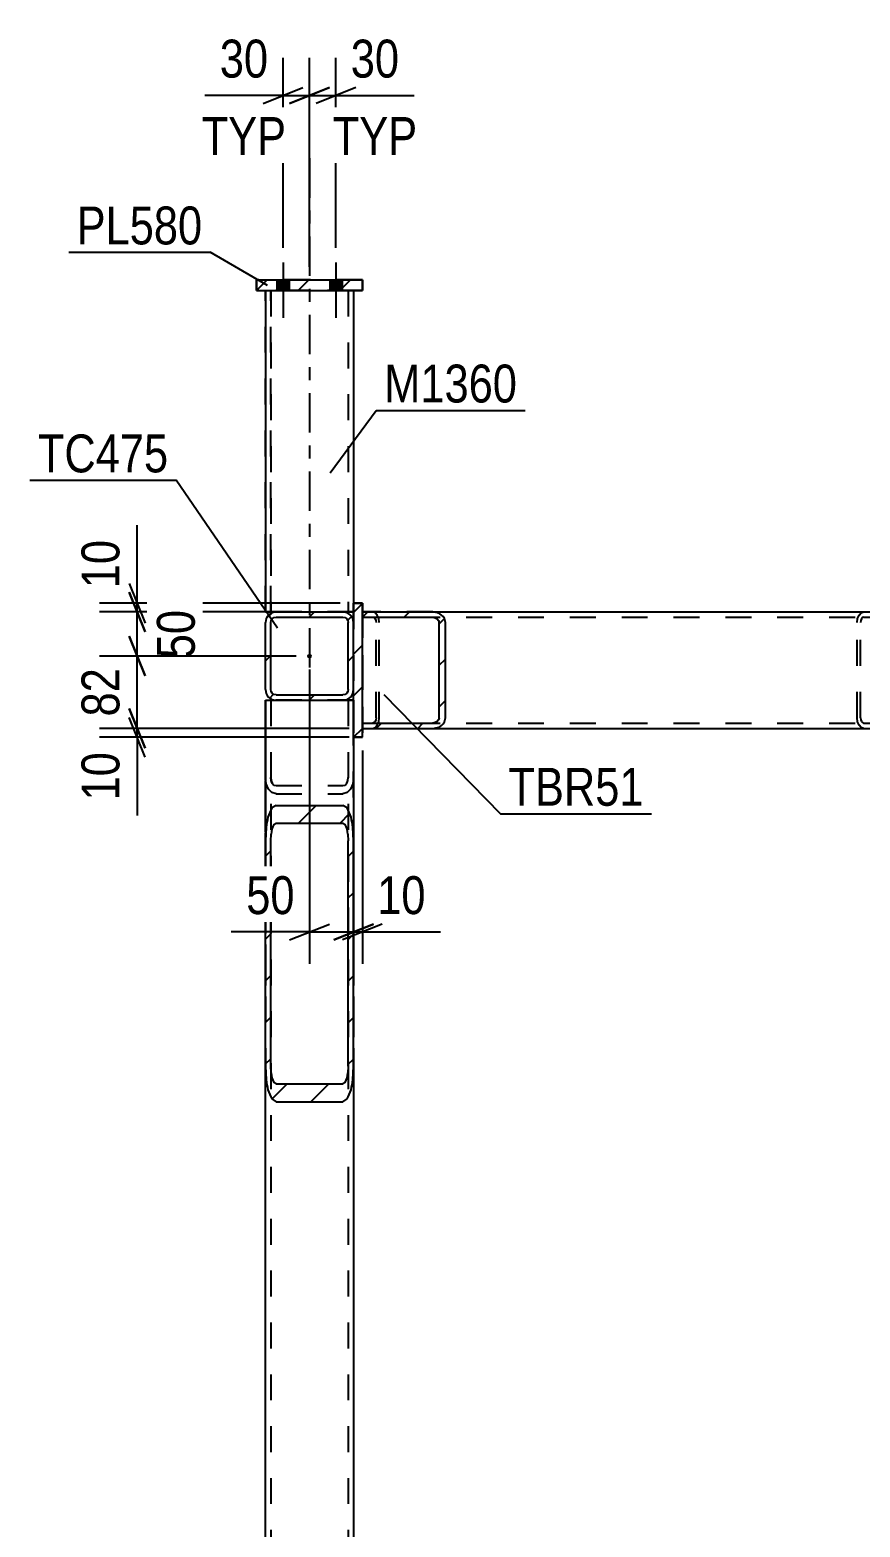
# Model space of a CAD drawing. Header units: millimetres. Extents: x -858 to 331, y -869 to -28.
# Drawn here: x 90.8 to 153.5, y -282.3 to -169.2 of the extents above; entities that cross this region are included whole.
import ezdxf

# ---------------------------------------------------------------- set-up
doc = ezdxf.new("R2010")
doc.units = ezdxf.units.MM
doc.linetypes.add('DXK_LINE_DOT2', pattern=[3.9198, 1.9599, -1.9599])
doc.linetypes.add('DXK_LINE_DOT3', pattern=[5.9187, 2.979, -0.9799, 0.9799, -0.9799])
doc.styles.add('Arial Narrow', font='ARIALN.TTF', dxfattribs={"height": 0.2})

# ---------------------------------------------------------------- blocks, each defined once
blk = doc.blocks.new('Part-570393797-1473 - 1375')
at = {"linetype": 'Continuous'}
h = blk.add_hatch(dxfattribs=at)
h.set_pattern_fill('', scale=0.7, style=0, pattern_type=0)
h.set_pattern_definition([(45, (115.9297, -213.5646), (-1.57154, 1.57154), [])])
h.paths.add_polyline_path([(115.93, -213.16), (115.93, -213.56), (121.25, -213.56), (121.43, -213.6), (121.59, -213.68), (121.69, -213.81), (121.73, -213.96), (121.73, -221.16), (121.69, -221.32), (121.59, -221.45), (121.43, -221.53), (121.25, -221.56), (115.93, -221.56), (115.93, -221.96), (121.25, -221.96), (121.61, -221.9), (121.92, -221.73), (122.13, -221.47), (122.2, -221.16), (122.2, -213.96), (122.13, -213.66), (121.92, -213.4), (121.61, -213.23), (121.25, -213.16)])
at = {"color": 7, "linetype": 'DXK_LINE_DOT2'}
for p, q in [((115.93, -213.16), (115.93, -221.96)), ((121.25, -213.16), (115.93, -213.16)), ((115.93, -213.56), (121.25, -213.56)), ((115.93, -221.56), (121.25, -221.56)), ((115.93, -221.96), (121.25, -221.96))]:
    blk.add_line(p, q, dxfattribs=at)
at = {"color": 2, "linetype": 'Continuous'}
for p, q in [((115.93, -213.16), (121.25, -213.16)), ((115.93, -213.16), (115.93, -213.56)), ((115.93, -213.56), (121.25, -213.56)), ((121.61, -213.23), (121.25, -213.16)), ((121.25, -213.56), (121.43, -213.6)), ((121.43, -213.6), (121.59, -213.68)), ((121.59, -213.68), (121.69, -213.81)), ((121.69, -213.81), (121.73, -213.96)), ((122.2, -213.96), (122.13, -213.66)), ((121.73, -221.16), (121.73, -213.96)), ((122.2, -221.16), (122.2, -213.96)), ((115.93, -221.96), (115.93, -221.56)), ((115.93, -221.56), (121.25, -221.56)), ((121.43, -221.53), (121.25, -221.56)), ((121.59, -221.45), (121.43, -221.53)), ((121.69, -221.32), (121.59, -221.45)), ((121.73, -221.16), (121.69, -221.32)), ((122.13, -221.47), (122.2, -221.16)), ((115.93, -221.96), (121.25, -221.96)), ((121.25, -221.96), (121.61, -221.9))]:
    blk.add_line(p, q, dxfattribs=at)
for centre, start, end in [((121.34, -214.08), 27.9464, 72.2989), ((121.34, -221.05), 287.7011, 332.0536)]:
    blk.add_arc(centre, 0.895, start, end, dxfattribs=at)
blk = doc.blocks.new('Part-570393797-1580 - 1375')
at = {"color": 7, "linetype": 'DXK_LINE_DOT2'}
for p, q in [((108.6, -421.86), (108.6, -219.83)), ((108.6, -219.83), (115.26, -219.83)), ((109, -219.83), (109, -421.86)), ((114.86, -219.83), (114.86, -421.86)), ((115.26, -219.83), (115.26, -421.86)), ((108.66, -226.15), (108.6, -225.67)), ((108.83, -226.55), (108.66, -226.15)), ((109, -225.67), (109.03, -225.91)), ((109.03, -225.91), (109.11, -226.11)), ((109.11, -226.11), (109.24, -226.25)), ((109.24, -226.25), (109.4, -226.29)), ((109.4, -226.29), (114.46, -226.29)), ((114.46, -226.29), (114.62, -226.25)), ((114.62, -226.25), (114.75, -226.11)), ((114.75, -226.11), (114.83, -225.91)), ((114.83, -225.91), (114.86, -225.67)), ((115.2, -226.15), (115.03, -226.55)), ((115.26, -225.67), (115.2, -226.15)), ((109.09, -226.82), (108.83, -226.55)), ((109.4, -226.91), (109.09, -226.82)), ((109.4, -226.91), (114.46, -226.91)), ((114.77, -226.82), (114.46, -226.91)), ((115.03, -226.55), (114.77, -226.82))]:
    blk.add_line(p, q, dxfattribs=at)
blk = doc.blocks.new('Part-570393797-1692 - 1375')
at = {"color": 7, "linetype": 'DXK_LINE_DOT3'}
blk.add_line((111.93, -178.87), (111.93, -223.16), dxfattribs=at)
at = {"color": 2, "linetype": 'Continuous'}
for p, q in [((108.6, -188.87), (108.6, -213.16)), ((115.26, -188.87), (115.26, -212.5)), ((108.6, -213.16), (109.4, -213.16)), ((114.46, -213.16), (115.2, -213.16)), ((115.2, -213.16), (115.26, -213.16))]:
    blk.add_line(p, q, dxfattribs=at)
at = {"color": 7, "linetype": 'DXK_LINE_DOT2'}
for p, q in [((115.26, -188.87), (108.6, -188.87)), ((109, -188.87), (109, -213.16)), ((114.86, -188.87), (114.86, -213.16)), ((115.26, -213.16), (115.26, -212.5)), ((109, -213.16), (109.03, -213.16)), ((109.03, -213.16), (109, -213.16)), ((109.4, -213.16), (114.46, -213.16)), ((115.2, -213.16), (115.26, -213.16))]:
    blk.add_line(p, q, dxfattribs=at)
blk = doc.blocks.new('Part-570393797-1530 - 1375')
at = {"color": 7, "linetype": 'DXK_LINE_DOT2'}
for p, q in [((115.26, -219.83), (108.6, -219.83)), ((108.6, -219.83), (108.6, -242.86)), ((109, -219.83), (109, -242.86)), ((114.86, -219.83), (114.86, -242.86)), ((115.26, -242.86), (115.26, -219.83))]:
    blk.add_line(p, q, dxfattribs=at)
blk = doc.blocks.new('Bolt-570393797-1867 - 1375')
at = {"linetype": 'Continuous'}
for points in [[(109.46, -188.87), (110.4, -188.87), (110.4, -188.07), (109.46, -188.07)], [(113.46, -188.87), (114.4, -188.87), (114.4, -188.07), (113.46, -188.07)]]:
    blk.add_hatch(color=1, dxfattribs=at).paths.add_polyline_path(points)
at = {"color": 1, "linetype": 'Continuous'}
for p, q in [((109.93, -186.74), (109.93, -190.94)), ((113.93, -186.74), (113.93, -190.94)), ((109.46, -188.07), (109.46, -188.87)), ((110.4, -188.07), (110.4, -188.87)), ((113.46, -188.07), (113.46, -188.87)), ((114.4, -188.07), (114.4, -188.87))]:
    blk.add_line(p, q, dxfattribs=at)
blk = doc.blocks.new('Part-570393797-1694 - 1375')
at = {"color": 7, "linetype": 'DXK_LINE_DOT3'}
blk.add_line((111.93, -178.87), (111.93, -223.16), dxfattribs=at)
at = {"color": 7, "linetype": 'DXK_LINE_DOT2'}
for p, q in [((108.6, -188.87), (115.26, -188.87)), ((108.6, -213.16), (108.6, -188.87)), ((109, -213.16), (109, -188.87)), ((114.86, -188.87), (114.86, -213.16)), ((115.26, -188.87), (115.26, -213.16)), ((115.26, -213.16), (108.6, -213.16))]:
    blk.add_line(p, q, dxfattribs=at)
blk = doc.blocks.new('Bolt-570393797-1764 - 1375')
at = {"linetype": 'Continuous'}
for points in [[(109.46, -188.87), (110.4, -188.87), (110.4, -188.07), (109.46, -188.07)], [(109.46, -188.87), (110.4, -188.87), (110.4, -188.07), (109.46, -188.07)], [(113.46, -188.87), (114.4, -188.87), (114.4, -188.07), (113.46, -188.07)], [(113.46, -188.87), (114.4, -188.87), (114.4, -188.07), (113.46, -188.07)]]:
    blk.add_hatch(color=1, dxfattribs=at).paths.add_polyline_path(points)
at = {"color": 1, "linetype": 'Continuous'}
for p, q in [((109.93, -186.74), (109.93, -190.94)), ((109.93, -186.74), (109.93, -190.94)), ((113.93, -186.74), (113.93, -190.94)), ((113.93, -186.74), (113.93, -190.94)), ((109.46, -188.07), (109.46, -188.87)), ((109.46, -188.07), (109.46, -188.87)), ((110.4, -188.07), (110.4, -188.87)), ((110.4, -188.07), (110.4, -188.87)), ((113.46, -188.07), (113.46, -188.87)), ((113.46, -188.07), (113.46, -188.87)), ((114.4, -188.07), (114.4, -188.87)), ((114.4, -188.07), (114.4, -188.87))]:
    blk.add_line(p, q, dxfattribs=at)
blk = doc.blocks.new('Part-570393797-1700 - 1375')
at = {"color": 7, "linetype": 'DXK_LINE_DOT2'}
for p, q in [((115.93, -188.07), (107.93, -188.07)), ((107.93, -188.07), (107.93, -188.87)), ((107.93, -188.87), (115.93, -188.87)), ((115.93, -188.87), (115.93, -188.07))]:
    blk.add_line(p, q, dxfattribs=at)
blk = doc.blocks.new('Part-570393797-1572 - 1375')
at = {"linetype": 'Continuous'}
h = blk.add_hatch(dxfattribs=at)
h.set_pattern_fill('', scale=0.7, style=0, pattern_type=0)
h.set_pattern_definition([(45, (109.0902, -227.98), (-1.57154, 1.57154), [])])
h.paths.add_polyline_path([(109.4, -227.78), (109.09, -227.98), (108.83, -228.56), (108.66, -229.43), (108.6, -230.46), (108.6, -247.49), (108.66, -248.52), (108.83, -249.39), (109.09, -249.97), (109.4, -250.18), (114.46, -250.18), (114.77, -249.97), (115.03, -249.39), (115.2, -248.52), (115.26, -247.49), (115.26, -230.46), (115.2, -229.43), (115.03, -228.56), (114.77, -227.98), (114.46, -227.78)])
h.paths.add_polyline_path([(114.62, -229.22), (114.75, -229.51), (114.83, -229.95), (114.86, -230.46), (114.86, -247.49), (114.83, -248), (114.75, -248.44), (114.62, -248.73), (114.46, -248.83), (109.4, -248.83), (109.24, -248.73), (109.11, -248.44), (109.03, -248), (109, -247.49), (109, -230.46), (109.03, -229.95), (109.11, -229.51), (109.24, -229.22), (109.4, -229.12), (114.46, -229.12)])
at = {"color": 2, "linetype": 'Continuous'}
for p, q in [((108.6, -219.83), (108.66, -219.83)), ((108.6, -219.83), (108.6, -230.46)), ((108.66, -219.83), (108.83, -219.83)), ((108.83, -219.83), (109.4, -219.83)), ((114.46, -219.83), (115.26, -219.83)), ((115.26, -222.63), (115.26, -230.46)), ((109.4, -227.78), (109.09, -227.98)), ((109.4, -227.78), (114.46, -227.78)), ((114.77, -227.98), (114.46, -227.78)), ((108.66, -229.43), (108.6, -230.46)), ((109.24, -229.22), (109.4, -229.12)), ((109.4, -229.12), (114.46, -229.12)), ((114.46, -229.12), (114.62, -229.22)), ((115.26, -230.46), (115.2, -229.43)), ((108.6, -247.49), (108.6, -230.46)), ((109, -230.46), (109.03, -229.95)), ((109, -247.49), (109, -230.46)), ((114.83, -229.95), (114.86, -230.46)), ((114.86, -247.49), (114.86, -230.46)), ((115.26, -247.49), (115.26, -230.46)), ((108.6, -247.49), (108.66, -248.52)), ((109.03, -248), (109, -247.49)), ((114.86, -247.49), (114.83, -248)), ((115.2, -248.52), (115.26, -247.49)), ((109.4, -248.83), (109.24, -248.73)), ((109.4, -248.83), (114.46, -248.83)), ((114.62, -248.73), (114.46, -248.83)), ((109.09, -249.97), (109.4, -250.18)), ((114.46, -250.18), (114.77, -249.97)), ((109.4, -250.18), (114.46, -250.18))]:
    blk.add_line(p, q, dxfattribs=at)
at = {"color": 7, "linetype": 'DXK_LINE_DOT2'}
for p, q in [((108.83, -219.83), (109, -219.83)), ((109, -219.83), (109, -247.49)), ((109.09, -219.83), (114.46, -219.83)), ((114.86, -219.83), (114.86, -247.49)), ((115.26, -219.83), (115.26, -222.63)), ((108.66, -226.15), (108.6, -225.67)), ((108.83, -226.55), (108.66, -226.15)), ((109.03, -225.91), (109, -225.67)), ((109.09, -226.06), (109.03, -225.91)), ((109.11, -226.11), (109.09, -226.06)), ((109.11, -226.11), (109.24, -226.25)), ((109.24, -226.25), (109.4, -226.29)), ((109.4, -226.29), (114.46, -226.29)), ((114.46, -226.29), (114.62, -226.25)), ((114.62, -226.25), (114.75, -226.11)), ((114.75, -226.11), (114.77, -226.06)), ((114.77, -226.06), (114.83, -225.91)), ((114.83, -225.91), (114.86, -225.67)), ((115.2, -226.15), (115.03, -226.55)), ((115.26, -225.67), (115.2, -226.15)), ((109.09, -226.82), (108.83, -226.55)), ((109.4, -226.91), (109.09, -226.82)), ((109.4, -226.91), (114.46, -226.91)), ((114.77, -226.82), (114.46, -226.91)), ((115.03, -226.55), (114.77, -226.82)), ((108.6, -230.46), (108.6, -247.49)), ((115.26, -230.46), (115.26, -247.49))]:
    blk.add_line(p, q, dxfattribs=at)
at = {"color": 2, "linetype": 'Continuous'}
for centre, radius, start, end in [((112.09, -229.66), 3.44, 150.6679, 176.1886), ((111.77, -229.66), 3.44, 3.8114, 29.3321), ((110.74, -230.06), 1.72, 150.6679, 176.1886), ((113.12, -230.06), 1.72, 3.8114, 29.3321), ((112.09, -248.29), 3.44, 183.8114, 209.3321), ((110.74, -247.89), 1.72, 183.8114, 209.3321), ((113.12, -247.89), 1.72, 330.6679, 356.1886), ((111.77, -248.29), 3.44, 330.6679, 356.1886)]:
    blk.add_arc(centre, radius, start, end, dxfattribs=at)
blk = doc.blocks.new('Part-570393797-1573 - 1375')
at = {"color": 7, "linetype": 'DXK_LINE_DOT2'}
for p, q in [((115.93, -213.16), (121.25, -213.16)), ((115.93, -213.16), (115.93, -221.96)), ((115.93, -213.56), (158.12, -213.56)), ((116.9, -213.23), (116.72, -213.16)), ((116.72, -213.56), (116.81, -213.59)), ((116.81, -213.59), (116.89, -213.68)), ((116.89, -213.68), (116.94, -213.81)), ((117.05, -213.4), (116.9, -213.23)), ((116.94, -213.81), (116.96, -213.96)), ((117.16, -213.66), (117.05, -213.4)), ((117.19, -213.96), (117.16, -213.66)), ((121.25, -213.16), (121.25, -213.16)), ((153.33, -213.96), (153.36, -213.66)), ((153.36, -213.66), (153.47, -213.4)), ((153.47, -213.4), (153.62, -213.23)), ((153.59, -213.81), (153.57, -213.96)), ((153.64, -213.68), (153.59, -213.81)), ((153.62, -213.23), (153.81, -213.16)), ((153.72, -213.59), (153.64, -213.68)), ((153.81, -213.56), (153.72, -213.59)), ((153.81, -213.56), (158.12, -213.56)), ((158.21, -213.59), (158.12, -213.56)), ((158.29, -213.68), (158.21, -213.59)), ((158.34, -213.81), (158.29, -213.68)), ((158.36, -213.96), (158.34, -213.81)), ((116.96, -221.16), (116.96, -213.96)), ((117.19, -221.16), (117.19, -213.96)), ((153.33, -221.16), (153.33, -213.96)), ((153.57, -221.16), (153.57, -213.96)), ((158.36, -221.16), (158.36, -213.96)), ((115.93, -221.56), (158.12, -221.56)), ((116.81, -221.53), (116.72, -221.56)), ((116.89, -221.45), (116.81, -221.53)), ((116.94, -221.32), (116.89, -221.45)), ((116.9, -221.9), (117.05, -221.73)), ((116.96, -221.16), (116.94, -221.32)), ((117.05, -221.73), (117.16, -221.47)), ((117.16, -221.47), (117.19, -221.16)), ((153.36, -221.47), (153.33, -221.16)), ((153.47, -221.73), (153.36, -221.47)), ((153.62, -221.9), (153.47, -221.73)), ((153.57, -221.16), (153.59, -221.32)), ((153.59, -221.32), (153.64, -221.45)), ((153.64, -221.45), (153.72, -221.53)), ((153.72, -221.53), (153.81, -221.56)), ((153.81, -221.56), (158.12, -221.56)), ((158.12, -221.56), (158.21, -221.53)), ((158.21, -221.53), (158.29, -221.45)), ((158.29, -221.45), (158.34, -221.32)), ((158.34, -221.32), (158.36, -221.16)), ((115.93, -221.96), (121.25, -221.96)), ((116.72, -221.96), (116.9, -221.9)), ((153.81, -221.96), (153.62, -221.9))]:
    blk.add_line(p, q, dxfattribs=at)
at = {"color": 2, "linetype": 'Continuous'}
for p, q in [((121.25, -213.16), (158.12, -213.16)), ((158.12, -213.16), (158.3, -213.23)), ((158.3, -213.23), (158.45, -213.4)), ((158.45, -213.4), (158.56, -213.66)), ((158.56, -213.66), (158.6, -213.96)), ((158.6, -221.16), (158.6, -213.96)), ((158.45, -221.73), (158.3, -221.9)), ((158.56, -221.47), (158.45, -221.73)), ((158.6, -221.16), (158.56, -221.47)), ((121.25, -221.96), (158.12, -221.96)), ((158.3, -221.9), (158.12, -221.96))]:
    blk.add_line(p, q, dxfattribs=at)
blk = doc.blocks.new('Part-570393797-1578 - 1375')
at = {"color": 7, "linetype": 'DXK_LINE_DOT2'}
for p, q in [((115.93, -213.16), (158.12, -213.16)), ((115.93, -213.16), (115.93, -221.96)), ((115.93, -213.56), (199.59, -213.56)), ((195.94, -213.16), (199.59, -213.16)), ((199.59, -213.16), (199.59, -221.96)), ((115.93, -221.56), (199.59, -221.56)), ((115.93, -221.96), (158.12, -221.96)), ((195.94, -221.96), (199.59, -221.96))]:
    blk.add_line(p, q, dxfattribs=at)
at = {"color": 2, "linetype": 'Continuous'}
for p, q in [((158.12, -213.16), (195.94, -213.16)), ((158.12, -221.96), (195.94, -221.96))]:
    blk.add_line(p, q, dxfattribs=at)
blk = doc.blocks.new('Part-570393797-1595 - 1375')
at = {"color": 7, "linetype": 'DXK_LINE_DOT2'}
for p, q in [((108.6, -247.49), (108.6, -219.83)), ((108.6, -219.83), (115.26, -219.83)), ((109, -219.83), (109, -421.86)), ((114.86, -219.83), (114.86, -421.86)), ((115.26, -219.83), (115.26, -247.49))]:
    blk.add_line(p, q, dxfattribs=at)
at = {"color": 2, "linetype": 'Continuous'}
for p, q in [((108.6, -421.86), (108.6, -247.49)), ((115.26, -247.49), (115.26, -421.86))]:
    blk.add_line(p, q, dxfattribs=at)
blk = doc.blocks.new('Part-570393797-1746 - 1375')
at = {"color": 7, "linetype": 'DXK_LINE_DOT2'}
for p, q in [((115.93, -188.07), (107.93, -188.07)), ((107.93, -188.07), (107.93, -188.87)), ((107.93, -188.87), (115.93, -188.87)), ((115.93, -188.87), (115.93, -188.07))]:
    blk.add_line(p, q, dxfattribs=at)
blk = doc.blocks.new('Part-570393797-1687 - 1375')
at = {"linetype": 'Continuous'}
h = blk.add_hatch(dxfattribs=at)
h.set_pattern_fill('', scale=0.7, style=0, pattern_type=0)
h.set_pattern_definition([(45, (107.9297, -188.8718), (-1.57154, 1.57154), [])])
h.paths.add_polyline_path([(107.93, -188.07), (107.93, -188.87), (115.93, -188.87), (115.93, -188.07)])
at = {"color": 7, "linetype": 'DXK_LINE_DOT2'}
for p, q in [((107.93, -188.87), (107.93, -188.07)), ((107.93, -188.07), (115.93, -188.07)), ((115.93, -188.87), (107.93, -188.87)), ((115.93, -188.07), (115.93, -188.87))]:
    blk.add_line(p, q, dxfattribs=at)
at = {"color": 2, "linetype": 'Continuous'}
for p, q in [((107.93, -188.07), (107.93, -188.87)), ((107.93, -188.07), (115.93, -188.07)), ((107.93, -188.87), (115.93, -188.87)), ((115.93, -188.87), (115.93, -188.07))]:
    blk.add_line(p, q, dxfattribs=at)
blk = doc.blocks.new('Part-570393797-1771 - 1375')
at = {"color": 7, "linetype": 'DXK_LINE_DOT3'}
blk.add_line((111.93, -178.87), (111.93, -223.16), dxfattribs=at)
at = {"color": 7, "linetype": 'DXK_LINE_DOT2'}
for p, q in [((108.6, -188.87), (115.26, -188.87)), ((108.6, -213.16), (108.6, -188.87)), ((109, -213.16), (109, -188.87)), ((114.86, -188.87), (114.86, -213.16)), ((115.26, -188.87), (115.26, -213.16)), ((115.26, -213.16), (108.6, -213.16))]:
    blk.add_line(p, q, dxfattribs=at)
blk = doc.blocks.new('Part-570393797-1804 - 1375')
at = {"linetype": 'Continuous'}
h = blk.add_hatch(dxfattribs=at)
h.set_pattern_fill('', scale=0.7, style=0, pattern_type=0)
h.set_pattern_definition([(45, (109.0902, -213.2243), (-1.57154, 1.57154), [])])
h.paths.add_polyline_path([(109.4, -213.16), (109.09, -213.22), (108.83, -213.4), (108.66, -213.66), (108.6, -213.96), (108.6, -219.03), (108.66, -219.34), (108.83, -219.6), (109.09, -219.77), (109.4, -219.83), (114.46, -219.83), (114.77, -219.77), (115.03, -219.6), (115.2, -219.34), (115.26, -219.03), (115.26, -213.96), (115.2, -213.66), (115.03, -213.4), (114.77, -213.22), (114.46, -213.16)])
h.paths.add_polyline_path([(114.46, -213.56), (114.62, -213.59), (114.75, -213.68), (114.83, -213.81), (114.86, -213.96), (114.86, -219.03), (114.83, -219.18), (114.75, -219.31), (114.62, -219.4), (114.46, -219.43), (109.4, -219.43), (109.24, -219.4), (109.11, -219.31), (109.03, -219.18), (109, -219.03), (109, -213.96), (109.03, -213.81), (109.11, -213.68), (109.24, -213.59), (109.4, -213.56)])
blk.add_hatch(color=30, dxfattribs=at).paths.add_polyline_path([(111.93, -216.6, -1), (111.93, -216.4, -1)])
at = {"color": 2, "linetype": 'Continuous'}
for p, q in [((108.66, -213.66), (108.6, -213.96)), ((109, -213.96), (109.03, -213.81)), ((109.03, -213.81), (109.11, -213.68)), ((109.4, -213.16), (109.09, -213.22)), ((109.11, -213.68), (109.24, -213.59)), ((109.24, -213.59), (109.4, -213.56)), ((109.4, -213.16), (109.4, -213.16)), ((109.4, -213.16), (114.46, -213.16)), ((109.4, -213.56), (109.4, -213.56)), ((109.4, -213.56), (114.46, -213.56)), ((114.46, -213.16), (114.46, -213.16)), ((114.77, -213.22), (114.46, -213.16)), ((114.46, -213.56), (114.46, -213.56)), ((114.46, -213.56), (114.62, -213.59)), ((114.62, -213.59), (114.75, -213.68)), ((114.75, -213.68), (114.83, -213.81)), ((114.83, -213.81), (114.86, -213.96)), ((115.26, -213.96), (115.2, -213.66)), ((108.6, -213.96), (108.6, -213.96)), ((108.6, -219.03), (108.6, -213.96)), ((109, -213.96), (109, -213.96)), ((109, -219.03), (109, -213.96)), ((114.86, -213.96), (114.86, -213.96)), ((114.86, -219.03), (114.86, -213.96)), ((115.26, -213.96), (115.26, -213.96)), ((115.26, -219.03), (115.26, -213.96)), ((108.6, -219.03), (108.6, -219.03)), ((108.6, -219.03), (108.66, -219.34)), ((109, -219.03), (109, -219.03)), ((109.03, -219.18), (109, -219.03)), ((109.11, -219.31), (109.03, -219.18)), ((109.24, -219.4), (109.11, -219.31)), ((109.4, -219.43), (109.24, -219.4)), ((109.4, -219.43), (109.4, -219.43)), ((109.4, -219.43), (114.46, -219.43)), ((114.62, -219.4), (114.46, -219.43)), ((114.46, -219.43), (114.46, -219.43)), ((114.75, -219.31), (114.62, -219.4)), ((114.83, -219.18), (114.75, -219.31)), ((114.86, -219.03), (114.83, -219.18)), ((114.86, -219.03), (114.86, -219.03)), ((115.2, -219.34), (115.26, -219.03)), ((115.26, -219.03), (115.26, -219.03)), ((109.09, -219.77), (109.4, -219.83)), ((109.4, -219.83), (109.4, -219.83)), ((109.4, -219.83), (114.46, -219.83)), ((114.46, -219.83), (114.77, -219.77)), ((114.46, -219.83), (114.46, -219.83))]:
    blk.add_line(p, q, dxfattribs=at)
at = {"color": 30, "linetype": 'DXK_LINE_DOT3'}
blk.add_line((111.93, -216.5), (111.93, -216.5), dxfattribs=at)
at = {"color": 30, "linetype": 'Continuous'}
blk.add_circle((111.93, -216.5), 0.1, dxfattribs=at)
at = {"color": 2, "linetype": 'Continuous'}
for centre, start, end in [((109.4, -213.96), 112.5, 157.5), ((114.46, -213.96), 22.5, 67.5), ((109.4, -219.03), 202.5, 247.5), ((114.46, -219.03), 292.5, 337.5)]:
    blk.add_arc(centre, 0.8, start, end, dxfattribs=at)
blk = doc.blocks.new('Bolt-570393797-1871 - 1375')
at = {"linetype": 'Continuous'}
for points in [[(109.46, -188.87), (110.4, -188.87), (110.4, -188.07), (109.46, -188.07)], [(109.46, -188.87), (110.4, -188.87), (110.4, -188.07), (109.46, -188.07)], [(113.46, -188.87), (114.4, -188.87), (114.4, -188.07), (113.46, -188.07)], [(113.46, -188.87), (114.4, -188.87), (114.4, -188.07), (113.46, -188.07)]]:
    blk.add_hatch(color=1, dxfattribs=at).paths.add_polyline_path(points)
at = {"color": 1, "linetype": 'Continuous'}
for p, q in [((109.93, -186.74), (109.93, -190.94)), ((109.93, -186.74), (109.93, -190.94)), ((113.93, -186.74), (113.93, -190.94)), ((113.93, -186.74), (113.93, -190.94)), ((109.46, -188.07), (109.46, -188.87)), ((109.46, -188.07), (109.46, -188.87)), ((110.4, -188.07), (110.4, -188.87)), ((110.4, -188.07), (110.4, -188.87)), ((113.46, -188.07), (113.46, -188.87)), ((113.46, -188.07), (113.46, -188.87)), ((114.4, -188.07), (114.4, -188.87)), ((114.4, -188.07), (114.4, -188.87))]:
    blk.add_line(p, q, dxfattribs=at)
blk = doc.blocks.new('Part-570393797-1937 - 1375')
at = {"color": 7, "linetype": 'DXK_LINE_DOT2'}
for p, q in [((115.93, -212.5), (115.26, -212.5)), ((115.26, -212.5), (115.26, -222.63)), ((115.93, -222.63), (115.93, -212.5)), ((115.26, -222.63), (115.93, -222.63))]:
    blk.add_line(p, q, dxfattribs=at)
blk = doc.blocks.new('Part-570393797-1952 - 1375')
at = {"linetype": 'Continuous'}
h = blk.add_hatch(dxfattribs=at)
h.set_pattern_fill('', scale=0.7, style=0, pattern_type=0)
h.set_pattern_definition([(45, (115.263, -222.6312), (-1.57154, 1.57154), [])])
h.paths.add_polyline_path([(115.26, -212.5), (115.26, -222.63), (115.93, -222.63), (115.93, -212.5)])
at = {"color": 7, "linetype": 'DXK_LINE_DOT2'}
for p, q in [((115.26, -212.5), (115.93, -212.5)), ((115.26, -222.63), (115.26, -212.5)), ((115.93, -212.5), (115.93, -222.63)), ((115.93, -222.63), (115.26, -222.63))]:
    blk.add_line(p, q, dxfattribs=at)
at = {"color": 2, "linetype": 'Continuous'}
for p, q in [((115.26, -222.63), (115.26, -212.5)), ((115.93, -212.5), (115.26, -212.5)), ((115.93, -222.63), (115.93, -212.5)), ((115.93, -222.63), (115.26, -222.63))]:
    blk.add_line(p, q, dxfattribs=at)
blk = doc.blocks.new('StraightDimension-570393797-2501 - 1375')
at = {"color": 7, "linetype": 'Continuous'}
for p, q in [((111.93, -187.07), (111.93, -171.27)), ((113.93, -185.63), (113.93, -171.27)), ((110.43, -174.72), (113.43, -173.52)), ((111.93, -174.12), (113.93, -174.12)), ((115.43, -173.52), (112.43, -174.72)), ((113.93, -174.12), (119.84, -174.12)), ((113.93, -174.12), (119.84, -174.12))]:
    blk.add_line(p, q, dxfattribs=at)
at = {"color": 0}
blk.add_wipeout([(119.31, -173.37), (119.31, -169.17), (114.45, -169.17), (114.45, -173.37)], dxfattribs=at)
at = {"color": 0, "linetype": 'Continuous'}
blk.add_wipeout([(120.68, -179.22), (120.68, -175.02), (113.09, -175.02), (113.09, -179.22)], dxfattribs=at)
at = {"color": 3, "style": 'Arial Narrow'}
blk.add_text('30', height=2.863, dxfattribs=at).set_placement((115.05, -172.77))
at = {"color": 3, "linetype": 'Continuous', "style": 'Arial Narrow'}
blk.add_text('TYP', height=2.863, dxfattribs=at).set_placement((113.69, -178.62))
blk = doc.blocks.new('StraightDimension-570393797-2088 - 1375')
at = {"color": 7, "linetype": 'Continuous'}
for p, q in [((111.93, -217.5), (111.93, -239.75)), ((115.26, -223.63), (115.26, -239.75)), ((111.93, -237.35), (106.02, -237.35)), ((111.93, -237.35), (106.02, -237.35)), ((110.43, -237.95), (113.43, -236.75)), ((111.93, -237.35), (115.26, -237.35)), ((116.76, -236.75), (113.76, -237.95))]:
    blk.add_line(p, q, dxfattribs=at)
at = {"color": 0}
blk.add_wipeout([(111.4, -236.6), (111.4, -232.4), (106.55, -232.4), (106.55, -236.6)], dxfattribs=at)
at = {"color": 3, "style": 'Arial Narrow'}
blk.add_text('50', height=2.863, dxfattribs=at).set_placement((107.15, -236))
blk = doc.blocks.new('StraightDimension-570393797-2111 - 1375')
at = {"color": 7, "linetype": 'Continuous'}
for p, q in [((115.26, -223.63), (115.26, -239.75)), ((115.93, -223.63), (115.93, -239.75)), ((113.76, -237.95), (116.76, -236.75)), ((117.43, -236.75), (114.43, -237.95)), ((115.26, -237.35), (115.93, -237.35)), ((115.93, -237.35), (121.84, -237.35)), ((115.93, -237.35), (121.84, -237.35))]:
    blk.add_line(p, q, dxfattribs=at)
at = {"color": 0}
blk.add_wipeout([(121.31, -236.6), (121.31, -232.4), (116.45, -232.4), (116.45, -236.6)], dxfattribs=at)
at = {"color": 3, "style": 'Arial Narrow'}
blk.add_text('10', height=2.863, dxfattribs=at).set_placement((117.05, -236))
blk = doc.blocks.new('StraightDimension-570393797-2231 - 1375')
at = {"color": 7, "linetype": 'Continuous'}
for p, q in [((98.91, -212.5), (98.91, -206.59)), ((98.91, -212.5), (98.91, -206.59)), ((98.31, -211), (99.51, -214)), ((114.26, -212.5), (96.06, -212.5)), ((99.51, -214.66), (98.31, -211.66)), ((98.91, -213.16), (98.91, -212.5)), ((110.93, -213.16), (96.06, -213.16))]:
    blk.add_line(p, q, dxfattribs=at)
at = {"color": 0}
blk.add_wipeout([(98.16, -207.12), (93.96, -207.12), (93.96, -211.97), (98.16, -211.97)], dxfattribs=at)
at = {"color": 3, "style": 'Arial Narrow'}
blk.add_text('10', height=2.863, rotation=90.0002, dxfattribs=at).set_placement((97.56, -211.37))
blk = doc.blocks.new('StraightDimension-570393797-2250 - 1375')
at = {"color": 7, "linetype": 'Continuous'}
for p, q in [((98.31, -211.66), (99.51, -214.66)), ((110.93, -213.16), (96.51, -213.16)), ((98.91, -216.5), (98.91, -213.16)), ((99.51, -218), (98.31, -215)), ((110.93, -216.5), (96.51, -216.5))]:
    blk.add_line(p, q, dxfattribs=at)
at = {"color": 0}
blk.add_wipeout([(103.86, -212.4), (99.66, -212.4), (99.66, -217.26), (103.86, -217.26)], dxfattribs=at)
at = {"color": 3, "style": 'Arial Narrow'}
blk.add_text('50', height=2.863, rotation=90.0002, dxfattribs=at).set_placement((103.26, -216.66))
blk = doc.blocks.new('StraightDimension-570393797-2273 - 1375')
at = {"color": 7, "linetype": 'Continuous'}
for p, q in [((98.31, -215), (99.51, -218)), ((110.93, -216.5), (96.06, -216.5)), ((98.91, -221.96), (98.91, -216.5)), ((99.51, -223.46), (98.31, -220.46)), ((114.93, -221.96), (96.06, -221.96))]:
    blk.add_line(p, q, dxfattribs=at)
at = {"color": 0}
blk.add_wipeout([(98.16, -216.8), (93.96, -216.8), (93.96, -221.66), (98.16, -221.66)], dxfattribs=at)
at = {"color": 3, "style": 'Arial Narrow'}
blk.add_text('82', height=2.863, rotation=90.0002, dxfattribs=at).set_placement((97.56, -221.06))
blk = doc.blocks.new('StraightDimension-570393797-2288 - 1375')
at = {"color": 7, "linetype": 'Continuous'}
for p, q in [((98.31, -220.46), (99.51, -223.46)), ((99.51, -224.13), (98.31, -221.13)), ((114.93, -221.96), (96.06, -221.96)), ((114.93, -222.63), (96.06, -222.63)), ((98.91, -222.63), (98.91, -221.96)), ((98.91, -222.63), (98.91, -228.54)), ((98.91, -222.63), (98.91, -228.54))]:
    blk.add_line(p, q, dxfattribs=at)
at = {"color": 0}
blk.add_wipeout([(98.16, -223.16), (93.96, -223.16), (93.96, -228.01), (98.16, -228.01)], dxfattribs=at)
at = {"color": 3, "style": 'Arial Narrow'}
blk.add_text('10', height=2.863, rotation=90.0002, dxfattribs=at).set_placement((97.56, -227.41))
blk = doc.blocks.new('StraightDimension-570393797-2525 - 1375')
at = {"color": 7, "linetype": 'Continuous'}
for p, q in [((109.93, -185.63), (109.93, -171.27)), ((111.93, -187.07), (111.93, -171.27)), ((109.93, -174.12), (104.02, -174.12)), ((109.93, -174.12), (104.02, -174.12)), ((108.43, -174.72), (111.43, -173.52)), ((109.93, -174.12), (111.93, -174.12)), ((113.43, -173.52), (110.43, -174.72))]:
    blk.add_line(p, q, dxfattribs=at)
at = {"color": 0}
blk.add_wipeout([(109.4, -173.37), (109.4, -169.17), (104.55, -169.17), (104.55, -173.37)], dxfattribs=at)
at = {"color": 0, "linetype": 'Continuous'}
blk.add_wipeout([(110.77, -179.22), (110.77, -175.02), (103.18, -175.02), (103.18, -179.22)], dxfattribs=at)
at = {"color": 3, "style": 'Arial Narrow'}
blk.add_text('30', height=2.863, dxfattribs=at).set_placement((105.15, -172.77))
at = {"color": 3, "linetype": 'Continuous', "style": 'Arial Narrow'}
blk.add_text('TYP', height=2.863, dxfattribs=at).set_placement((103.78, -178.62))
blk = doc.blocks.new('Mark-570393797-1469 - 1375')
at = {"color": 30, "linetype": 'Continuous'}
for p, q in [((117.54, -219.41), (126.37, -228.41)), ((126.37, -228.41), (137.79, -228.41))]:
    blk.add_line(p, q, dxfattribs=at)
at = {"color": 0}
blk.add_wipeout([(137.19, -227.81), (137.19, -224.81), (126.97, -224.81), (126.97, -227.81)], dxfattribs=at)
blk.add_wipeout([(137.19, -227.81), (137.19, -224.81), (126.97, -224.81), (126.97, -227.81)], dxfattribs=at)
at = {"color": 3, "style": 'Arial Narrow'}
blk.add_text('TBR51', height=2.863, dxfattribs=at).set_placement((126.97, -227.81))
blk = doc.blocks.new('Mark-570393797-1688 - 1375')
at = {"color": 30, "linetype": 'Continuous'}
for p, q in [((113.49, -202.64), (116.98, -197.93)), ((116.98, -197.93), (128.23, -197.93))]:
    blk.add_line(p, q, dxfattribs=at)
at = {"color": 0}
blk.add_wipeout([(127.63, -197.33), (127.63, -194.33), (117.58, -194.33), (117.58, -197.33)], dxfattribs=at)
blk.add_wipeout([(127.63, -197.33), (127.63, -194.33), (117.58, -194.33), (117.58, -197.33)], dxfattribs=at)
at = {"color": 3, "style": 'Arial Narrow'}
blk.add_text('M1360', height=2.863, dxfattribs=at).set_placement((117.58, -197.33))
blk = doc.blocks.new('Mark-570393797-1683 - 1375')
at = {"color": 30, "linetype": 'Continuous'}
for p in [(93.73, -185.98), (108.76, -188.48)]:
    blk.add_line(p, (104.43, -185.98), dxfattribs=at)
at = {"color": 0}
blk.add_wipeout([(103.83, -185.38), (103.83, -182.38), (94.33, -182.38), (94.33, -185.38)], dxfattribs=at)
blk.add_wipeout([(103.83, -185.38), (103.83, -182.38), (94.33, -182.38), (94.33, -185.38)], dxfattribs=at)
at = {"color": 3, "style": 'Arial Narrow'}
blk.add_text('PL580', height=2.863, dxfattribs=at).set_placement((94.33, -185.38))
blk = doc.blocks.new('Mark-570393797-1800 - 1375')
at = {"color": 30, "linetype": 'Continuous'}
for p in [(90.8, -203.21), (109.52, -214.4)]:
    blk.add_line(p, (101.86, -203.21), dxfattribs=at)
at = {"color": 0}
blk.add_wipeout([(101.26, -202.61), (101.26, -199.61), (91.4, -199.61), (91.4, -202.61)], dxfattribs=at)
blk.add_wipeout([(101.26, -202.61), (101.26, -199.61), (91.4, -199.61), (91.4, -202.61)], dxfattribs=at)
at = {"color": 3, "style": 'Arial Narrow'}
blk.add_text('TC475', height=2.863, dxfattribs=at).set_placement((91.4, -202.61))

msp = doc.modelspace()

# ---------------------------------------------------------------- block references
for name in ['Part-570393797-1692 - 1375', 'Part-570393797-1694 - 1375', 'Part-570393797-1771 - 1375', 'Bolt-570393797-1867 - 1375', 'Bolt-570393797-1764 - 1375', 'Bolt-570393797-1871 - 1375', 'Part-570393797-1700 - 1375', 'Part-570393797-1746 - 1375', 'Part-570393797-1687 - 1375', 'Part-570393797-1937 - 1375', 'Part-570393797-1952 - 1375', 'Part-570393797-1804 - 1375', 'Part-570393797-1473 - 1375', 'Part-570393797-1573 - 1375', 'Part-570393797-1578 - 1375', 'Part-570393797-1580 - 1375', 'Part-570393797-1530 - 1375', 'Part-570393797-1572 - 1375', 'Part-570393797-1595 - 1375']:
    msp.add_blockref(name, (0, 0))

# ---------------------------------------------------------------- next in the draw order: block references
for name in ['StraightDimension-570393797-2501 - 1375', 'Mark-570393797-1688 - 1375', 'StraightDimension-570393797-2231 - 1375', 'StraightDimension-570393797-2088 - 1375']:
    msp.add_blockref(name, (0, 0))

# ---------------------------------------------------------------- next in the draw order: block references
for name in ['StraightDimension-570393797-2525 - 1375', 'StraightDimension-570393797-2250 - 1375', 'StraightDimension-570393797-2111 - 1375']:
    msp.add_blockref(name, (0, 0))

# ---------------------------------------------------------------- next in the draw order: block references
for name in ['Mark-570393797-1683 - 1375', 'Mark-570393797-1800 - 1375', 'StraightDimension-570393797-2273 - 1375', 'Mark-570393797-1469 - 1375']:
    msp.add_blockref(name, (0, 0))

# ---------------------------------------------------------------- next in the draw order: block references
msp.add_blockref('StraightDimension-570393797-2288 - 1375', (0, 0))

doc.saveas('drawing.dxf')
